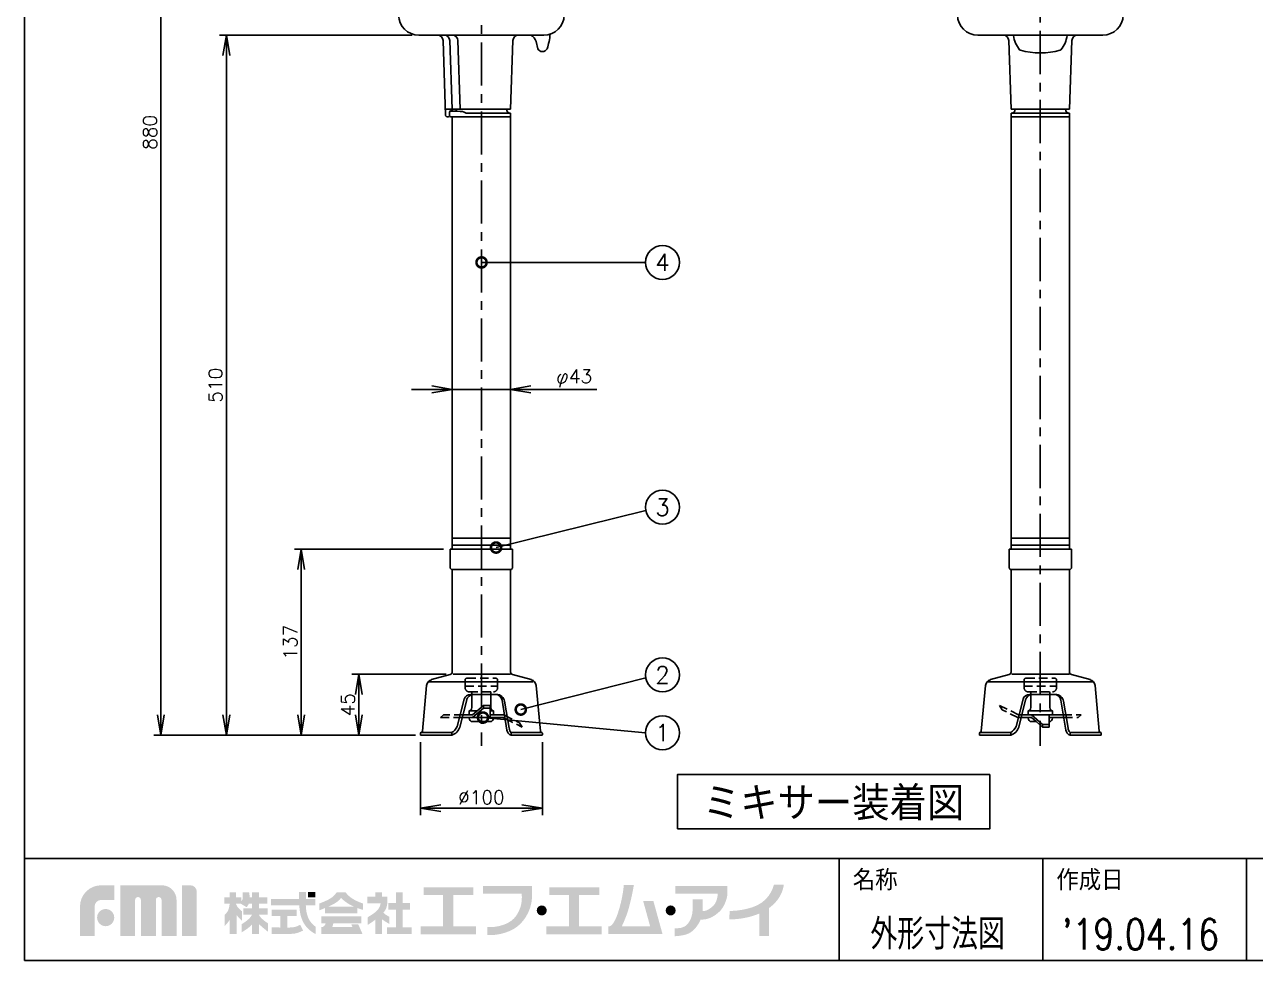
# Model space of a CAD drawing. Extents: x 115 to 2025, y 0 to 1377.
# Drawn here: x 115 to 1022, y 0 to 689 of the extents above; entities that cross this region are included whole.
import ezdxf
from ezdxf.enums import TextEntityAlignment as Align

# ---------------------------------------------------------------- set-up
doc = ezdxf.new("R2010")
doc.units = 0
doc.header["$PDMODE"] = 3
doc.linetypes.add('CENTER', pattern=[50.8, 31.75, -6.35, 6.35, -6.35])
doc.linetypes.add('HIDDEN', pattern=[9.525, 6.35, -3.175])
doc.layers.get('0').update_dxf_attribs({"linetype": 'CONTINUOUS'})
doc.layers.get('DEFPOINTS').update_dxf_attribs({"linetype": 'CONTINUOUS'})
for name, color, linetype in [('DANMEN', 7, 'CONTINUOUS'), ('SIYOU', 7, 'CONTINUOUS'), ('SUNPOU', 7, 'CONTINUOUS'), ('WAKU', 7, 'CONTINUOUS')]:
    doc.layers.add(name, color=color, linetype=linetype)
doc.styles.get("Standard").update_dxf_attribs({"font": 'romans.shx', "bigfont": 'extfont.shx'})
doc.dimstyles.get("Standard").update_dxf_attribs({"dimscale": 5, "dimtxt": 2, "dimasz": 3, "dimexe": 1, "dimexo": 1, "dimgap": 0.6, "dimtad": 3, "dimdec": 0, "dimzin": 0, "dimdsep": 46, "dimtxsty": 'STANDARD', "dimblk1": 'OPEN', "dimblk2": 'OPEN', "dimsah": 1, "dimcen": 1.5, "dimadec": 0, "dimazin": 0, "dimtfac": 1, "dimtdec": 0, "dimtmove": 0, "dimatfit": 0, "dimldrblk": 'DOTSMALL', "dimfxl": 1, "dimtvp": 1, "dimtolj": 1, "dimtzin": 0, "dimarcsym": 0})

# ---------------------------------------------------------------- blocks, each defined once
blk = doc.blocks.new('_DotSmall')
at = {"color": 0, "linetype": 'ByBlock', "const_width": 0.5}
blk.add_lwpolyline([(-0.0625, 0, 1), (0.0625, 0, 1)], format="xyb", close=True, dxfattribs=at)
blk = doc.blocks.new('_OPEN')
at = {"color": 0, "linetype": 'ByBlock'}
for p, q in [((-1, 0.167), (0, 0)), ((0, 0), (-1, -0.167)), ((0, 0), (-1, 0))]:
    blk.add_line(p, q, dxfattribs=at)
blk = doc.blocks.new('*D6')
at = {"layer": 'DEFPOINTS', "color": 0}
for p in [(429.95, 420.51), (472.95, 420.51), (472.95, 420.51)]:
    blk.add_point(p, dxfattribs=at)
at = {"layer": 'SUNPOU', "color": 0, "lineweight": -2}
for p, q in [((414.95, 420.51), (399.95, 420.51)), ((429.95, 420.51), (472.95, 420.51)), ((487.95, 420.51), (536.57, 420.51))]:
    blk.add_line(p, q, dxfattribs=at)
at = {"layer": 'SUNPOU', "color": 0, "lineweight": -2, "xscale": 15, "yscale": 15, "zscale": 15}
blk.add_blockref('_OPEN', (429.95, 420.51), dxfattribs=at)
at = {"layer": 'SUNPOU', "color": 0, "lineweight": -2, "xscale": 15, "yscale": 15, "zscale": 15, "rotation": 180}
blk.add_blockref('_OPEN', (472.95, 420.51), dxfattribs=at)
at = {"layer": 'SUNPOU', "color": 0, "insert": (519.76, 428.51), "char_height": 10, "attachment_point": 5}
blk.add_mtext('\\A1;φ43', dxfattribs=at)
blk = doc.blocks.new('*D11')
at = {"layer": 'DEFPOINTS', "color": 0}
for p in [(263.61, 681.31), (405.45, 681.31), (406.54, 165.81)]:
    blk.add_point(p, dxfattribs=at)
at = {"layer": 'SUNPOU', "color": 0, "lineweight": -2}
for p, q in [((400.45, 681.31), (258.61, 681.31)), ((263.61, 180.81), (263.61, 666.31)), ((401.54, 165.81), (258.61, 165.81))]:
    blk.add_line(p, q, dxfattribs=at)
at = {"layer": 'SUNPOU', "color": 0, "lineweight": -2, "xscale": 15, "yscale": 15, "zscale": 15}
for p, rotation in [((263.61, 681.31), 90), ((263.61, 165.81), 270)]:
    blk.add_blockref('_OPEN', p, dxfattribs=dict(at, rotation=rotation))
at = {"layer": 'SUNPOU', "color": 0, "insert": (255.61, 423.56), "char_height": 10, "attachment_point": 5, "rotation": 90}
blk.add_mtext('\\A1;510', dxfattribs=at)
blk = doc.blocks.new('*D13')
at = {"layer": 'DEFPOINTS', "color": 0}
for p in [(428.45, 302.81), (318.74, 165.81), (406.54, 165.81)]:
    blk.add_point(p, dxfattribs=at)
at = {"layer": 'SUNPOU', "color": 0, "lineweight": -2}
for p, q in [((423.45, 302.81), (313.74, 302.81)), ((318.74, 287.81), (318.74, 180.81)), ((401.54, 165.81), (313.74, 165.81))]:
    blk.add_line(p, q, dxfattribs=at)
at = {"layer": 'SUNPOU', "color": 0, "lineweight": -2, "xscale": 15, "yscale": 15, "zscale": 15}
for p, rotation in [((318.74, 302.81), 90), ((318.74, 165.81), 270)]:
    blk.add_blockref('_OPEN', p, dxfattribs=dict(at, rotation=rotation))
at = {"layer": 'SUNPOU', "color": 0, "insert": (310.74, 234.31), "char_height": 10, "attachment_point": 5, "rotation": 90}
blk.add_mtext('\\A1;137', dxfattribs=at)
blk = doc.blocks.new('*D14')
at = {"layer": 'DEFPOINTS', "color": 0}
for p in [(406.54, 165.81), (496.37, 165.81), (496.37, 112.03)]:
    blk.add_point(p, dxfattribs=at)
at = {"layer": 'SUNPOU', "color": 0, "lineweight": -2}
for p, q in [((406.54, 160.81), (406.54, 107.03)), ((496.37, 160.81), (496.37, 107.03)), ((421.54, 112.03), (481.37, 112.03))]:
    blk.add_line(p, q, dxfattribs=at)
at = {"layer": 'SUNPOU', "color": 0, "lineweight": -2, "xscale": 15, "yscale": 15, "zscale": 15, "rotation": 180}
blk.add_blockref('_OPEN', (406.54, 112.03), dxfattribs=at)
at = {"layer": 'SUNPOU', "color": 0, "lineweight": -2, "xscale": 15, "yscale": 15, "zscale": 15}
blk.add_blockref('_OPEN', (496.37, 112.03), dxfattribs=at)
at = {"layer": 'SUNPOU', "color": 0, "insert": (451.45, 120.03), "char_height": 10, "attachment_point": 5}
blk.add_mtext('\\A1;%%C100', dxfattribs=at)
blk = doc.blocks.new('*D15')
at = {"layer": 'DEFPOINTS', "color": 0}
for p in [(430.56, 210.81), (361.12, 165.81), (407.93, 165.81)]:
    blk.add_point(p, dxfattribs=at)
at = {"layer": 'SUNPOU', "color": 0, "lineweight": -2}
for p, q in [((425.56, 210.81), (356.12, 210.81)), ((361.12, 195.81), (361.12, 180.81)), ((402.93, 165.81), (356.12, 165.81))]:
    blk.add_line(p, q, dxfattribs=at)
at = {"layer": 'SUNPOU', "color": 0, "lineweight": -2, "xscale": 15, "yscale": 15, "zscale": 15}
for p, rotation in [((361.12, 210.81), 90), ((361.12, 165.81), 270)]:
    blk.add_blockref('_OPEN', p, dxfattribs=dict(at, rotation=rotation))
at = {"layer": 'SUNPOU', "color": 0, "insert": (353.12, 188.31), "char_height": 10, "attachment_point": 5, "rotation": 90}
blk.add_mtext('\\A1;45', dxfattribs=at)
blk = doc.blocks.new('*D16')
at = {"layer": 'DEFPOINTS', "color": 0}
for p in [(215.28, 1053.63), (458.27, 1053.63), (406.54, 165.81)]:
    blk.add_point(p, dxfattribs=at)
at = {"layer": 'SUNPOU', "color": 0, "lineweight": -2}
for p, q in [((453.27, 1053.63), (210.28, 1053.63)), ((215.28, 180.81), (215.28, 1038.63)), ((401.54, 165.81), (210.28, 165.81))]:
    blk.add_line(p, q, dxfattribs=at)
at = {"layer": 'SUNPOU', "color": 0, "lineweight": -2, "xscale": 15, "yscale": 15, "zscale": 15}
for p, rotation in [((215.28, 1053.63), 90), ((215.28, 165.81), 270)]:
    blk.add_blockref('_OPEN', p, dxfattribs=dict(at, rotation=rotation))
at = {"layer": 'SUNPOU', "color": 0, "insert": (207.28, 609.72), "char_height": 10, "attachment_point": 5, "rotation": 90}
blk.add_mtext('\\A1;880', dxfattribs=at)

msp = doc.modelspace()

# ---------------------------------------------------------------- hatches: boundary and pattern name
at = {"layer": 'WAKU'}
h = msp.add_hatch(color=1, dxfattribs=at)
edge = h.paths.add_edge_path()
edge.add_spline(control_points=[(155.78, 17.85), (155.78, 17.85), (155.78, 39.66), (155.78, 39.66), (155.78, 48.29), (162.8, 55.31), (171.43, 55.31), (171.43, 55.31), (181.16, 55.31), (181.16, 55.31), (181.16, 55.31), (181.16, 44.53), (181.16, 44.53), (181.16, 44.53), (171.43, 44.53), (171.43, 44.53), (168.75, 44.53), (166.56, 42.34), (166.56, 39.66), (166.56, 39.66), (166.56, 17.85), (166.56, 17.85), (166.56, 17.85), (155.78, 17.85), (155.78, 17.85)], knot_values=[0, 0, 0, 0, 1, 1, 1, 2, 2, 2, 3, 3, 3, 4, 4, 4, 5, 5, 5, 6, 6, 6, 7, 7, 7, 8, 8, 8, 8], degree=3, periodic=0)
h = msp.add_hatch(color=1, dxfattribs=at)
edge = h.paths.add_edge_path()
edge.add_spline(control_points=[(226.74, 17.85), (226.74, 17.85), (215.86, 17.85), (215.86, 17.85), (215.86, 17.85), (215.86, 44.54), (215.86, 44.54), (215.86, 45.7), (214.92, 46.64), (213.76, 46.64), (212.6, 46.64), (211.66, 45.7), (211.66, 44.54), (211.66, 44.54), (211.66, 17.85), (211.66, 17.85), (211.66, 17.85), (200.62, 17.85), (200.62, 17.85), (200.62, 17.85), (200.62, 44.54), (200.62, 44.54), (200.62, 45.7), (199.69, 46.64), (198.53, 46.64), (197.36, 46.64), (196.42, 45.7), (196.42, 44.54), (196.42, 44.54), (196.42, 17.85), (196.42, 17.85), (196.42, 17.85), (185.4, 17.85), (185.4, 17.85), (185.4, 17.85), (185.4, 55.31), (185.4, 55.31), (185.4, 55.31), (201.24, 55.31), (201.24, 55.31), (201.24, 55.31), (216.11, 55.31), (216.11, 55.31), (222.05, 55.31), (226.89, 50.48), (226.89, 44.54), (226.89, 44.54), (226.89, 43.54), (226.89, 43.54), (226.89, 41.88), (226.89, 17.85), (226.89, 17.85), (226.89, 17.85), (226.74, 17.85), (226.74, 17.85)], knot_values=[0, 0, 0, 0, 1, 1, 1, 2, 2, 2, 3, 3, 3, 4, 4, 4, 5, 5, 5, 6, 6, 6, 7, 7, 7, 8, 8, 8, 9, 9, 9, 10, 10, 10, 11, 11, 11, 12, 12, 12, 13, 13, 13, 14, 14, 14, 15, 15, 15, 16, 16, 16, 17, 17, 17, 18, 18, 18, 18], degree=3, periodic=0)
h = msp.add_hatch(color=1, dxfattribs=at)
edge = h.paths.add_edge_path()
edge.add_spline(control_points=[(231.05, 17.85), (231.05, 17.85), (231.05, 55.33), (231.05, 55.33), (231.05, 55.33), (236.97, 55.33), (236.97, 55.33), (239.66, 55.33), (241.84, 53.15), (241.84, 50.46), (241.84, 50.46), (241.84, 17.85), (241.84, 17.85), (241.84, 17.85), (231.05, 17.85), (231.05, 17.85)], knot_values=[0, 0, 0, 0, 1, 1, 1, 2, 2, 2, 3, 3, 3, 4, 4, 4, 5, 5, 5, 5], degree=3, periodic=0)
h = msp.add_hatch(color=1, dxfattribs=at)
edge = h.paths.add_edge_path()
edge.add_spline(control_points=[(488.75, 49.02), (488.75, 49.02), (488.75, 50.06), (488.75, 50.06), (488.76, 50.73), (488.77, 51.12), (488.75, 51.17), (488.75, 51.17), (488.75, 54.67), (488.75, 54.67), (488.75, 54.67), (452.69, 54.67), (452.69, 54.67), (452.69, 54.67), (452.69, 49.02), (452.69, 49.02), (452.69, 49.02), (481.18, 49.02), (481.18, 49.02), (481.32, 47.05), (481.43, 42.9), (480.27, 39.37), (479.06, 35.68), (477.51, 33.01), (475.36, 30.8), (471.02, 26.3), (462.93, 24.17), (455.8, 24.48), (455.8, 24.48), (455.8, 24.47), (455.8, 24.47), (455.8, 24.47), (455.8, 18.59), (455.8, 18.59), (455.8, 18.59), (455.8, 18.58), (455.8, 18.58), (464.54, 18.2), (474.66, 21.22), (480.13, 26.87), (482.74, 29.58), (485.09, 32.85), (486.75, 37.09), (488.34, 41.12), (488.74, 44.79), (488.74, 47.37), (488.73, 47.99), (488.73, 48.54), (488.74, 49.02), (488.74, 49.02), (488.75, 49.02), (488.75, 49.02)], knot_values=[0, 0, 0, 0, 1, 1, 1, 2, 2, 2, 3, 3, 3, 4, 4, 4, 5, 5, 5, 6, 6, 6, 7, 7, 7, 8, 8, 8, 9, 9, 9, 10, 10, 10, 11, 11, 11, 12, 12, 12, 13, 13, 13, 14, 14, 14, 15, 15, 15, 16, 16, 16, 17, 17, 17, 17], degree=3, periodic=0)
h = msp.add_hatch(color=1, dxfattribs=at)
edge = h.paths.add_edge_path()
edge.add_spline(control_points=[(578.2, 43.65), (578.2, 43.65), (570.65, 43.65), (570.65, 43.65), (570.65, 43.65), (575.77, 25.11), (575.77, 25.11), (575.77, 25.11), (554.88, 25.11), (554.88, 25.11), (555.48, 26.27), (556.81, 29.05), (558.58, 33.87), (561.44, 41.68), (563.8, 55.58), (563.8, 55.58), (563.8, 55.58), (556.35, 55.58), (556.35, 55.58), (556.35, 55.58), (555.84, 46.26), (552.11, 35.08), (549.57, 27.44), (547.28, 25.54), (546.09, 25.11), (546.09, 25.11), (544.97, 25.11), (544.97, 25.11), (544.97, 25.11), (544.97, 19.33), (544.97, 19.33), (544.97, 19.33), (577.36, 19.33), (577.36, 19.33), (577.36, 19.33), (582.3, 19.33), (582.3, 19.33), (582.3, 19.33), (584.91, 19.33), (584.91, 19.33), (584.91, 19.33), (578.2, 43.65), (578.2, 43.65)], knot_values=[0, 0, 0, 0, 1, 1, 1, 2, 2, 2, 3, 3, 3, 4, 4, 4, 5, 5, 5, 6, 6, 6, 7, 7, 7, 8, 8, 8, 9, 9, 9, 10, 10, 10, 11, 11, 11, 12, 12, 12, 13, 13, 13, 14, 14, 14, 14], degree=3, periodic=0)
h = msp.add_hatch(color=1, dxfattribs=at)
edge = h.paths.add_edge_path()
edge.add_spline(control_points=[(632.75, 50.8), (632.75, 50.8), (632.75, 54.88), (632.75, 54.88), (632.75, 54.88), (594.26, 54.88), (594.26, 54.88), (594.26, 54.88), (594.26, 49.08), (594.26, 49.08), (594.26, 49.08), (625.63, 49.08), (625.63, 49.08), (625.52, 47.53), (624.97, 42.7), (622.25, 40.16), (618.98, 37.12), (616.6, 36.25), (614.42, 36.25), (614.41, 36.25), (614.4, 36.25), (614.38, 36.25), (614.84, 40.73), (614.34, 44.95), (614.34, 44.95), (614.34, 44.95), (606.95, 44.95), (606.95, 44.95), (606.95, 44.95), (607.43, 43.71), (607.1, 37.26), (606.73, 30.3), (603.69, 26.46), (601.01, 24.87), (598.32, 23.27), (593.82, 23.7), (593.82, 23.7), (593.82, 23.7), (593.82, 17.83), (593.82, 17.83), (593.82, 17.83), (596.14, 17.62), (601.22, 18.78), (605.72, 19.79), (609.6, 23.21), (612.46, 28.85), (612.53, 28.99), (612.81, 29.87), (612.87, 30.02), (616.36, 30.06), (620.34, 30.32), (626.02, 35.16), (630.44, 38.93), (632.17, 44.84), (632.62, 48.07), (632.62, 48.07), (632.75, 50.8), (632.75, 50.8)], knot_values=[0, 0, 0, 0, 1, 1, 1, 2, 2, 2, 3, 3, 3, 4, 4, 4, 5, 5, 5, 6, 6, 6, 7, 7, 7, 8, 8, 8, 9, 9, 9, 10, 10, 10, 11, 11, 11, 12, 12, 12, 13, 13, 13, 14, 14, 14, 15, 15, 15, 16, 16, 16, 17, 17, 17, 18, 18, 18, 19, 19, 19, 19], degree=3, periodic=0)
h = msp.add_hatch(color=1, dxfattribs=at)
edge = h.paths.add_edge_path()
edge.add_spline(control_points=[(674.23, 55.69), (674.23, 55.69), (666.91, 55.69), (666.91, 55.69), (666.89, 55.57), (664.79, 45.48), (654.9, 40.72), (651.18, 38.93), (647.89, 38.14), (645.1, 37.55), (638.95, 36.25), (634.42, 36.46), (634.37, 36.46), (634.37, 36.46), (634.05, 30.24), (634.05, 30.24), (634.26, 30.23), (639.39, 29.98), (646.39, 31.46), (649.17, 32.05), (652.38, 32.86), (656.11, 34.45), (656.11, 34.45), (656.11, 18.05), (656.11, 18.05), (656.11, 18.05), (663.36, 18.05), (663.36, 18.05), (663.36, 18.05), (663.36, 38.48), (663.36, 38.48), (673.54, 45.8), (674.12, 55.2), (674.23, 55.69)], knot_values=[0, 0, 0, 0, 1, 1, 1, 2, 2, 2, 3, 3, 3, 4, 4, 4, 5, 5, 5, 6, 6, 6, 7, 7, 7, 8, 8, 8, 9, 9, 9, 10, 10, 10, 11, 11, 11, 11], degree=3, periodic=0)
h = msp.add_hatch(color=1, dxfattribs=at)
edge = h.paths.add_edge_path(flags=16)
edge.add_spline(control_points=[(294.19, 27.33), (294.19, 27.33), (292.22, 28.6), (290.19, 30.35), (288.97, 31.4), (288.13, 32.65), (287.66, 33.48), (287.66, 33.48), (287.66, 33.58), (287.66, 33.58), (287.66, 33.58), (294.1, 33.58), (294.1, 33.58), (294.1, 33.58), (294.1, 38.36), (294.1, 38.36), (294.1, 38.36), (287.66, 38.36), (287.66, 38.36), (287.66, 38.36), (287.66, 41.73), (287.66, 41.73), (287.66, 41.73), (293.7, 41.73), (293.7, 41.73), (293.7, 41.73), (293.7, 46.51), (293.7, 46.51), (293.7, 46.51), (287.66, 46.51), (287.66, 46.51), (287.66, 46.51), (287.66, 50.09), (287.66, 50.09), (287.66, 50.09), (282.6, 50.09), (282.6, 50.09), (282.6, 50.09), (282.6, 46.51), (282.6, 46.51), (282.6, 46.51), (280.76, 46.51), (280.76, 46.51), (280.68, 48.6), (280.35, 50.17), (280.35, 50.17), (280.35, 50.17), (275.64, 50.17), (275.64, 50.17), (275.64, 50.17), (275.71, 46.23), (275.64, 45.38), (275.6, 44.9), (275.13, 44.13), (274.73, 43.56), (274.73, 43.56), (274.73, 46.51), (274.73, 46.51), (274.73, 46.51), (270.6, 46.51), (270.6, 46.51), (270.6, 46.51), (270.6, 50.17), (270.6, 50.17), (270.6, 50.17), (266.06, 50.17), (266.06, 50.17), (266.06, 50.17), (266.06, 46.51), (266.06, 46.51), (266.06, 46.51), (262.08, 46.51), (262.08, 46.51), (262.08, 46.51), (262.08, 41.66), (262.08, 41.66), (262.08, 41.66), (266.06, 41.66), (266.06, 41.66), (266.06, 41.66), (266.06, 41.59), (266.06, 41.59), (265.95, 40.74), (265.46, 37.51), (264.55, 36.11), (263.49, 34.5), (262.44, 33.65), (262.44, 33.65), (262.44, 33.65), (262.44, 25.37), (262.44, 25.37), (262.44, 25.37), (264.98, 28), (266.06, 29.81), (266.06, 29.81), (266.06, 19.43), (266.06, 19.43), (266.06, 19.43), (270.6, 19.43), (270.6, 19.43), (270.6, 19.43), (270.6, 19.46), (270.6, 19.46), (270.6, 19.46), (271.22, 19.46), (271.22, 19.46), (271.22, 19.46), (271.22, 33.35), (271.22, 33.35), (272.38, 31.65), (275.01, 29.23), (275.01, 29.23), (275.01, 29.23), (275.01, 36.25), (275.01, 36.25), (275.01, 36.25), (273.05, 37.8), (272.13, 38.93), (271.4, 39.83), (270.9, 41.16), (270.73, 41.66), (270.73, 41.66), (274.38, 41.66), (274.38, 41.66), (274.38, 41.66), (278.59, 39.14), (278.59, 39.14), (278.59, 39.14), (279.46, 40.25), (280.09, 41.73), (280.09, 41.73), (282.6, 41.73), (282.6, 41.73), (282.6, 41.73), (282.6, 38.36), (282.6, 38.36), (282.6, 38.36), (276.04, 38.36), (276.04, 38.36), (276.04, 38.36), (276.04, 33.58), (276.04, 33.58), (276.04, 33.58), (282.44, 33.58), (282.44, 33.58), (282.03, 32.71), (281.09, 31.16), (279.15, 29.65), (276.28, 27.4), (274.87, 26.63), (274.87, 26.63), (274.87, 26.63), (274.87, 20.66), (274.87, 20.66), (274.87, 20.66), (280.7, 24.03), (282.6, 26.49), (282.6, 26.49), (282.6, 19.46), (282.6, 19.46), (282.6, 19.46), (287.66, 19.46), (287.66, 19.46), (287.66, 19.46), (287.66, 26.67), (287.66, 26.67), (290.01, 24.4), (294.19, 21.15), (294.19, 21.15), (294.19, 21.15), (294.19, 27.33), (294.19, 27.33)], knot_values=[0, 0, 0, 0, 1, 1, 1, 2, 2, 2, 3, 3, 3, 4, 4, 4, 5, 5, 5, 6, 6, 6, 7, 7, 7, 8, 8, 8, 9, 9, 9, 10, 10, 10, 11, 11, 11, 12, 12, 12, 13, 13, 13, 14, 14, 14, 15, 15, 15, 16, 16, 16, 17, 17, 17, 18, 18, 18, 19, 19, 19, 20, 20, 20, 21, 21, 21, 22, 22, 22, 23, 23, 23, 24, 24, 24, 25, 25, 25, 26, 26, 26, 27, 27, 27, 28, 28, 28, 29, 29, 29, 30, 30, 30, 31, 31, 31, 32, 32, 32, 33, 33, 33, 34, 34, 34, 35, 35, 35, 36, 36, 36, 37, 37, 37, 38, 38, 38, 39, 39, 39, 40, 40, 40, 41, 41, 41, 42, 42, 42, 43, 43, 43, 44, 44, 44, 45, 45, 45, 46, 46, 46, 47, 47, 47, 48, 48, 48, 49, 49, 49, 50, 50, 50, 51, 51, 51, 52, 52, 52, 53, 53, 53, 54, 54, 54, 55, 55, 55, 56, 56, 56, 57, 57, 57, 57], degree=3, periodic=0)
h = msp.add_hatch(color=1, dxfattribs=at)
edge = h.paths.add_edge_path()
edge.add_spline(control_points=[(324.59, 30), (323.65, 31.73), (322.93, 33.91), (322.57, 36.02), (322.28, 37.71), (322.18, 39.45), (322.14, 40.54), (322.14, 40.54), (329.04, 40.54), (329.04, 40.54), (329.04, 40.54), (329.04, 45.32), (329.04, 45.32), (329.04, 45.32), (322.22, 45.32), (322.22, 45.32), (322.22, 45.32), (322.22, 50.44), (322.22, 50.44), (322.22, 50.44), (317.16, 50.44), (317.16, 50.44), (317.16, 50.44), (317.16, 45.32), (317.16, 45.32), (317.16, 45.32), (296.37, 45.32), (296.37, 45.32), (296.37, 45.32), (296.37, 40.54), (296.37, 40.54), (296.37, 40.54), (317.37, 40.54), (317.37, 40.54), (317.41, 39.31), (317.53, 37.27), (317.88, 35.22), (318.33, 32.63), (319.27, 29.91), (320.45, 27.75), (323.06, 23.02), (327.45, 20.44), (327.86, 20.19), (328.26, 19.94), (329.28, 19.53), (329.28, 19.53), (329.28, 19.53), (329.28, 24.83), (329.28, 24.83), (328.06, 25.71), (325.95, 27.53), (324.59, 30)], knot_values=[0, 0, 0, 0, 1, 1, 1, 2, 2, 2, 3, 3, 3, 4, 4, 4, 5, 5, 5, 6, 6, 6, 7, 7, 7, 8, 8, 8, 9, 9, 9, 10, 10, 10, 11, 11, 11, 12, 12, 12, 13, 13, 13, 14, 14, 14, 15, 15, 15, 16, 16, 16, 17, 17, 17, 17], degree=3, periodic=0)
for points in [[(329.04, 46.37), (323.83, 46.37), (323.83, 50.44), (329.04, 50.44)], [(393.46, 24.35), (393.46, 37.32), (398.91, 37.32), (398.91, 42.19), (393.46, 42.19), (393.46, 50.16), (388.54, 50.16), (388.54, 42.19), (383.02, 42.19), (383.02, 37.32), (388.54, 37.32), (388.54, 24.35), (381.85, 24.35), (381.85, 19.42), (400.08, 19.42), (400.08, 24.35)], [(430.86, 25), (430.86, 48.15), (445.65, 48.15), (445.65, 53.89), (408.87, 53.89), (408.87, 48.15), (423.27, 48.15), (423.27, 25), (406.73, 25), (406.73, 19.06), (447.4, 19.06), (447.4, 25)], [(523.48, 25), (523.48, 48.15), (538.26, 48.15), (538.26, 53.89), (501.49, 53.89), (501.49, 48.15), (515.89, 48.15), (515.89, 25), (499.35, 25), (499.35, 19.06), (540.02, 19.06), (540.02, 25)]]:
    msp.add_hatch(color=1, dxfattribs=at).paths.add_polyline_path(points)
h = msp.add_hatch(color=1, dxfattribs=at)
edge = h.paths.add_edge_path()
edge.add_spline(control_points=[(338.77, 39.64), (340.28, 40.3), (341.67, 40.94), (342.48, 41.4), (345.01, 42.84), (347.48, 44.65), (347.93, 45.88), (348.01, 45.89), (348.11, 45.94), (348.26, 45.86), (348.28, 45.55), (351.03, 43.25), (353.12, 41.92), (354.52, 41.04), (356.02, 40.28), (357.47, 39.64), (357.47, 39.64), (338.77, 39.64), (338.77, 39.64)], knot_values=[0, 0, 0, 0, 1, 1, 1, 2, 2, 2, 3, 3, 3, 4, 4, 4, 5, 5, 5, 6, 6, 6, 6], degree=3, periodic=0)
edge = h.paths.add_edge_path(flags=16)
edge.add_spline(control_points=[(364.28, 41.86), (364.28, 41.86), (361.16, 42.86), (357.85, 44.65), (353.19, 47.18), (351.5, 50.1), (351.5, 50.1), (351.5, 50.1), (344.82, 50.1), (344.82, 50.1), (344.82, 50.1), (343.07, 46.98), (338.92, 44.84), (334.77, 42.7), (331.98, 41.86), (331.98, 41.86), (331.98, 41.86), (331.98, 36.8), (331.98, 36.8), (331.98, 36.8), (334, 37.6), (336.32, 38.58), (336.32, 38.58), (336.32, 34.6), (336.32, 34.6), (336.32, 34.6), (360.08, 34.6), (360.08, 34.6), (360.08, 34.6), (360.08, 38.57), (360.08, 38.57), (362.49, 37.66), (364.28, 37.19), (364.28, 37.19), (364.28, 37.19), (364.28, 41.86), (364.28, 41.86)], knot_values=[0, 0, 0, 0, 1, 1, 1, 2, 2, 2, 3, 3, 3, 4, 4, 4, 5, 5, 5, 6, 6, 6, 7, 7, 7, 8, 8, 8, 9, 9, 9, 10, 10, 10, 11, 11, 11, 12, 12, 12, 12], degree=3, periodic=0)
h = msp.add_hatch(color=1, dxfattribs=at)
edge = h.paths.add_edge_path()
edge.add_spline(control_points=[(383.54, 32.13), (383.54, 32.13), (381.34, 33.36), (380.3, 34.14), (379.88, 34.45), (379.54, 34.82), (379.26, 35.14), (380.05, 36.02), (380.71, 36.93), (381.14, 37.84), (382.76, 41.28), (382.12, 46.86), (382.12, 46.86), (382.12, 46.86), (378.29, 46.86), (378.29, 46.86), (378.29, 46.86), (378.29, 50.16), (378.29, 50.16), (378.29, 50.16), (373.29, 50.16), (373.29, 50.16), (373.29, 50.16), (373.29, 46.86), (373.29, 46.86), (373.29, 46.86), (367.46, 46.86), (367.46, 46.86), (367.46, 46.86), (367.46, 41.92), (367.46, 41.92), (367.46, 41.92), (377.24, 41.92), (377.24, 41.92), (377.08, 39.73), (375.28, 36.99), (373.49, 35.57), (371.6, 34.08), (367.63, 31.68), (367.63, 31.68), (367.63, 31.68), (367.63, 26.1), (367.63, 26.1), (367.63, 26.1), (369.4, 27.01), (372.06, 29.02), (372.45, 29.32), (372.93, 29.67), (373.42, 30.04), (373.42, 30.04), (373.42, 19.42), (373.42, 19.42), (373.42, 19.42), (378.23, 19.42), (378.23, 19.42), (378.23, 19.42), (378.23, 30.27), (378.23, 30.27), (380.43, 28.62), (383.54, 26.88), (383.54, 26.88), (383.54, 26.88), (383.54, 32.13), (383.54, 32.13)], knot_values=[0, 0, 0, 0, 1, 1, 1, 2, 2, 2, 3, 3, 3, 4, 4, 4, 5, 5, 5, 6, 6, 6, 7, 7, 7, 8, 8, 8, 9, 9, 9, 10, 10, 10, 11, 11, 11, 12, 12, 12, 13, 13, 13, 14, 14, 14, 15, 15, 15, 16, 16, 16, 17, 17, 17, 18, 18, 18, 19, 19, 19, 20, 20, 20, 21, 21, 21, 21], degree=3, periodic=0)
h = msp.add_hatch(color=1, dxfattribs=at)
edge = h.paths.add_edge_path()
edge.add_spline(control_points=[(168.39, 31.49), (168.39, 34.98), (171.22, 37.81), (174.71, 37.81), (178.19, 37.81), (181.02, 34.98), (181.02, 31.49), (181.02, 28.01), (178.19, 25.18), (174.71, 25.18), (171.22, 25.18), (168.39, 28.01), (168.39, 31.49)], knot_values=[0, 0, 0, 0, 1, 1, 1, 2, 2, 2, 3, 3, 3, 4, 4, 4, 4], degree=3, periodic=0)
h = msp.add_hatch(color=1, dxfattribs=at)
edge = h.paths.add_edge_path()
edge.add_spline(control_points=[(317.97, 26.18), (317.32, 25.84), (315.34, 24.9), (313.94, 24.58), (313.2, 24.42), (311.69, 24.21), (310.44, 24.21), (310.44, 24.21), (310.19, 24.21), (310.19, 24.21), (310.19, 24.21), (310.19, 24.21), (310.19, 24.21), (310.19, 24.21), (308.63, 24.21), (308.63, 24.21), (308.63, 24.21), (308.63, 32.59), (308.63, 32.59), (308.63, 32.59), (315.37, 32.59), (315.37, 32.59), (315.37, 32.59), (315.37, 37.32), (315.37, 37.32), (315.37, 37.32), (297.02, 37.32), (297.02, 37.32), (297.02, 37.32), (297.02, 32.59), (297.02, 32.59), (297.02, 32.59), (303.44, 32.59), (303.44, 32.59), (303.44, 32.59), (303.44, 24.21), (303.44, 24.21), (303.44, 24.21), (297.02, 24.22), (297.02, 24.22), (297.02, 24.22), (297.02, 19.48), (297.02, 19.48), (297.02, 19.48), (310.19, 19.5), (310.19, 19.5), (310.19, 19.5), (310.44, 19.5), (310.44, 19.5), (311.93, 19.5), (313.79, 19.69), (314.99, 19.97), (317.24, 20.48), (319.88, 21.84), (320.17, 21.99), (320.17, 21.99), (317.97, 26.18), (317.97, 26.18)], knot_values=[0, 0, 0, 0, 1, 1, 1, 2, 2, 2, 3, 3, 3, 4, 4, 4, 5, 5, 5, 6, 6, 6, 7, 7, 7, 8, 8, 8, 9, 9, 9, 10, 10, 10, 11, 11, 11, 12, 12, 12, 13, 13, 13, 14, 14, 14, 15, 15, 15, 16, 16, 16, 17, 17, 17, 18, 18, 18, 19, 19, 19, 19], degree=3, periodic=0)
h = msp.add_hatch(color=1, dxfattribs=at)
edge = h.paths.add_edge_path()
edge.add_spline(control_points=[(499.63, 36.76), (499.63, 34.72), (497.98, 33.07), (495.94, 33.07), (493.9, 33.07), (492.24, 34.72), (492.24, 36.76), (492.24, 38.8), (493.9, 40.45), (495.94, 40.45), (497.98, 40.45), (499.63, 38.8), (499.63, 36.76)], knot_values=[0, 0, 0, 0, 1, 1, 1, 2, 2, 2, 3, 3, 3, 4, 4, 4, 4], degree=3, periodic=0)
h = msp.add_hatch(color=1, dxfattribs=at)
edge = h.paths.add_edge_path()
edge.add_spline(control_points=[(594.59, 36.76), (594.59, 34.72), (592.93, 33.07), (590.89, 33.07), (588.85, 33.07), (587.2, 34.72), (587.2, 36.76), (587.2, 38.8), (588.85, 40.45), (590.89, 40.45), (592.93, 40.45), (594.59, 38.8), (594.59, 36.76)], knot_values=[0, 0, 0, 0, 1, 1, 1, 2, 2, 2, 3, 3, 3, 4, 4, 4, 4], degree=3, periodic=0)
h = msp.add_hatch(color=1, dxfattribs=at)
edge = h.paths.add_edge_path()
edge.add_spline(control_points=[(360.76, 26.6), (360.76, 26.6), (355.6, 26.6), (355.6, 26.6), (355.6, 26.6), (356.54, 24.51), (356.54, 24.51), (356.54, 24.51), (341.64, 24.51), (341.64, 24.51), (341.64, 24.51), (342.47, 27.38), (342.47, 27.38), (342.47, 27.38), (363.05, 27.38), (363.05, 27.38), (363.05, 27.38), (363.05, 32.54), (363.05, 32.54), (363.05, 32.54), (333.57, 32.54), (333.57, 32.54), (333.57, 32.54), (333.57, 27.38), (333.57, 27.38), (333.57, 27.38), (336.72, 27.38), (336.72, 27.38), (336.64, 26.93), (336.44, 26.16), (336, 25.72), (335.37, 25.09), (335.27, 24.95), (334.69, 24.7), (334.46, 24.61), (334.28, 24.56), (334.13, 24.51), (334.13, 24.51), (333.57, 24.51), (333.57, 24.51), (333.57, 24.51), (333.57, 19.45), (333.57, 19.45), (333.57, 19.45), (363.68, 19.45), (363.68, 19.45), (363.68, 19.45), (363.87, 19.45), (363.87, 19.45), (363.87, 19.45), (360.76, 26.6), (360.76, 26.6)], knot_values=[0, 0, 0, 0, 1, 1, 1, 2, 2, 2, 3, 3, 3, 4, 4, 4, 5, 5, 5, 6, 6, 6, 7, 7, 7, 8, 8, 8, 9, 9, 9, 10, 10, 10, 11, 11, 11, 12, 12, 12, 13, 13, 13, 14, 14, 14, 15, 15, 15, 16, 16, 16, 17, 17, 17, 17], degree=3, periodic=0)

# ---------------------------------------------------------------- linework, layer by layer
at = {"color": 2}
for p, q in [((405.45, 681.31), (419.2, 681.31)), ((419.2, 681.31), (478.71, 681.31)), ((478.71, 681.31), (497.45, 681.31)), ((817.18, 681.31), (835.93, 681.31)), ((835.93, 681.31), (890.43, 681.31)), ((890.43, 681.31), (909.18, 681.31)), ((425.11, 622.28), (423.2, 677.45)), ((429.95, 626.81), (428.2, 677.45)), ((435.95, 626.81), (434.2, 677.45)), ((472.95, 626.81), (474.71, 677.45)), ((841.68, 626.81), (839.92, 677.45)), ((884.68, 626.81), (886.43, 677.45)), ((425.99, 626.81), (469.95, 626.81)), ((469.95, 626.81), (472.95, 626.81)), ((841.68, 626.81), (844.68, 626.81)), ((844.68, 626.81), (881.68, 626.81)), ((881.68, 626.81), (884.68, 626.81)), ((426.11, 621.31), (427.11, 621.31)), ((427.95, 624.31), (427.95, 622.31)), ((428.95, 625.31), (433.95, 625.31)), ((428.95, 621.31), (429.95, 621.31)), ((429.95, 621.31), (429.95, 302.81)), ((429.95, 621.31), (472.95, 621.31)), ((440.94, 623.81), (472.95, 623.81)), ((472.95, 623.81), (472.95, 302.81)), ((841.68, 623.81), (841.68, 302.81)), ((841.68, 623.81), (884.68, 623.81)), ((841.68, 621.31), (884.68, 621.31)), ((884.68, 623.81), (884.68, 302.81)), ((429.95, 310.81), (472.95, 310.81)), ((841.68, 310.81), (884.68, 310.81)), ((841.68, 310.81), (884.68, 310.81)), ((841.68, 310.81), (884.68, 310.81)), ((428.45, 302.81), (474.45, 302.81)), ((428.45, 302.81), (428.45, 289.31)), ((429.95, 305.81), (472.95, 305.81)), ((429.95, 302.81), (472.95, 302.81)), ((429.95, 302.81), (472.95, 302.81)), ((474.45, 302.81), (474.45, 289.31)), ((840.18, 302.81), (886.18, 302.81)), ((840.18, 302.81), (840.18, 289.31)), ((841.68, 305.81), (884.68, 305.81)), ((886.18, 302.81), (886.18, 289.31)), ((429.95, 287.81), (472.95, 287.81)), ((429.95, 287.81), (429.95, 212.35)), ((472.95, 287.81), (472.95, 212.35)), ((841.68, 287.81), (884.68, 287.81)), ((841.68, 287.81), (841.68, 212.35)), ((884.68, 287.81), (884.68, 212.35)), ((428.48, 210.42), (414.8, 206.72)), ((430.56, 210.81), (472.95, 210.81)), ((474.43, 210.42), (488.1, 206.72)), ((840.2, 210.42), (826.53, 206.72)), ((842.28, 210.81), (884.68, 210.81)), ((886.16, 210.42), (899.83, 206.72)), ((411.13, 202.36), (407.98, 168.72)), ((412.68, 205.11), (489.63, 205.11)), ((491.78, 202.36), (494.92, 168.72)), ((822.86, 202.36), (819.71, 168.72)), ((824.84, 205.11), (901.8, 205.11)), ((903.5, 202.36), (906.65, 168.72)), ((438.7, 192.41), (433.58, 172.33)), ((440.64, 191.92), (435.52, 171.84)), ((443.44, 195.81), (462.61, 195.81)), ((444.45, 195.67), (444.45, 186.31)), ((458.45, 195.31), (458.45, 186.31)), ((466.68, 191.61), (470.25, 169.61)), ((468.52, 190.81), (471.86, 170.89)), ((850.43, 192.41), (845.31, 172.33)), ((852.37, 191.92), (847.24, 171.84)), ((855.17, 195.81), (874.33, 195.81)), ((856.18, 195.67), (856.18, 186.31)), ((870.18, 195.81), (870.18, 186.31)), ((878.41, 191.61), (881.97, 169.61)), ((880.25, 190.81), (883.59, 170.89)), ((445.13, 183.81), (442.45, 183.81)), ((442.45, 183.81), (442.45, 180.81)), ((452.95, 187.81), (444.95, 180.81)), ((452.95, 185.81), (444.95, 178.81)), ((445.13, 183.81), (448.38, 183.81)), ((452.95, 187.81), (452.95, 185.81)), ((452.95, 187.81), (457.95, 187.81)), ((452.95, 185.81), (457.95, 185.81)), ((457.95, 187.81), (457.95, 178.81)), ((457.95, 183.81), (460.45, 183.81)), ((460.45, 183.81), (460.45, 180.81)), ((854.18, 183.81), (854.18, 180.81)), ((856.86, 183.81), (854.18, 183.81)), ((856.86, 183.81), (872.18, 183.81)), ((872.18, 183.81), (872.18, 180.81)), ((437.3, 178.81), (460.45, 178.81)), ((437.81, 180.81), (444.95, 180.81)), ((442.45, 178.72), (442.45, 178.81)), ((442.45, 178.72), (442.45, 178.31)), ((444.95, 175.81), (457.95, 175.81)), ((457.95, 180.81), (466.95, 180.81)), ((460.45, 178.81), (466.95, 178.81)), ((460.45, 178.81), (460.45, 178.26)), ((466.95, 180.81), (467.93, 180.81)), ((466.95, 178.81), (467.45, 178.81)), ((467.45, 178.81), (468.87, 178.11)), ((467.93, 180.81), (468.48, 180.54)), ((849.03, 178.81), (854.23, 178.81)), ((855.28, 180.81), (849.53, 180.81)), ((854.18, 178.72), (854.18, 178.81)), ((854.18, 178.72), (854.18, 178.31)), ((854.23, 178.81), (856.68, 178.81)), ((855.28, 180.81), (880.16, 180.81)), ((864.68, 173.81), (856.68, 180.81)), ((860.11, 175.81), (856.68, 178.81)), ((860.11, 175.81), (856.68, 175.81)), ((864.68, 171.81), (860.11, 175.81)), ((864.68, 173.81), (869.68, 173.81)), ((864.68, 171.81), (864.68, 173.81)), ((869.68, 175.81), (869.68, 180.81)), ((869.68, 178.81), (872.18, 178.81)), ((869.68, 171.81), (869.68, 175.81)), ((872.18, 178.81), (872.18, 178.31)), ((872.18, 178.81), (880.48, 178.81)), ((406.54, 165.81), (406.54, 167.31)), ((406.54, 165.81), (429.74, 165.81)), ((429.24, 167.81), (406.99, 167.81)), ((429.74, 167.31), (429.74, 165.81)), ((473.35, 167.31), (473.35, 166.31)), ((495.87, 167.81), (473.85, 167.81)), ((473.85, 165.81), (495.87, 165.81)), ((496.37, 166.31), (496.37, 167.31)), ((818.27, 165.81), (818.27, 167.31)), ((818.27, 165.81), (841.46, 165.81)), ((841.46, 167.81), (818.71, 167.81)), ((841.46, 167.81), (841.46, 165.81)), ((864.68, 171.81), (869.68, 171.81)), ((885.08, 167.31), (885.08, 166.31)), ((907.59, 167.81), (885.58, 167.81)), ((885.58, 165.81), (907.59, 165.81)), ((908.09, 166.31), (908.09, 167.31))]:
    msp.add_line(p, q, dxfattribs=at)
msp.add_lwpolyline([(487.78, 681.31, -0.232659), (491.71, 676.62), (492.95, 671.31, 0.587511), (499.88, 671.31, 0.058257), (502.09, 682.05, 0.015576)], format="xyb", dxfattribs=at)
for centre, radius, start, end in [((405.45, 696.31), 15, 180.66108, 270), ((497.45, 696.31), 15, 270, 359.33892), ((817.18, 696.31), 15, 180.66108, 270), ((909.18, 696.31), 15, 270, 359.33892), ((419.2, 677.31), 4, 1.9847, 90), ((424.2, 677.31), 4, 1.9847, 90), ((430.2, 677.31), 4, 1.9847, 90), ((478.71, 677.31), 4, 90, 178.0153), ((835.93, 677.31), 4, 1.9847, 90), ((843.18, 681.06), 0.25, 0, 90), ((864.44, 683.9), 21.21, 187.68645, 218.99105), ((861.91, 683.9), 21.21, 321.00895, 352.31355), ((883.18, 681.06), 0.25, 90, 180), ((890.43, 677.31), 4, 90, 178.0153), ((848.71, 671.22), 1, 221.21354, 257.09597), ((863.18, 724.22), 55.94, 254.7771, 285.2229), ((877.64, 671.22), 1, 282.90403, 318.78646), ((425.99, 625.81), 1, 90, 181.9847), ((431.06, 623.81), 3, 90, 154.31427), ((429.95, 626.81), 3, 330, 0), ((472.95, 626.81), 3, 180, 270), ((841.68, 626.81), 3, 270, 0), ((884.68, 626.81), 3, 180, 270), ((426.11, 622.31), 1, 181.9847, 270), ((427.11, 622.31), 1, 270, 337.2691), ((428.95, 624.31), 1, 90, 180), ((428.95, 622.31), 1, 180, 202.7309), ((428.95, 622.31), 1, 202.7309, 270), ((440.94, 625.81), 2, 231.08873, 270), ((429.95, 289.31), 1.5, 180, 270), ((472.95, 289.31), 1.5, 270, 0), ((841.68, 289.31), 1.5, 180, 270), ((884.68, 289.31), 1.5, 270, 0), ((427.95, 212.35), 2, 285.12401, 0), ((474.95, 212.35), 2, 180, 254.87599), ((839.68, 212.35), 2, 285.12401, 0), ((886.68, 212.35), 2, 180, 254.87599), ((416.11, 201.89), 5, 105.12401, 174.65773), ((486.8, 201.89), 5, 5.34227, 74.87599), ((827.83, 201.89), 5, 105.12401, 174.65773), ((898.52, 201.89), 5, 5.34227, 74.87599), ((443.44, 190.81), 5, 90, 161.37152), ((445.66, 190.63), 5.19, 91.44724, 167.27676), ((461.75, 190.81), 5, 9.20548, 90), ((462.61, 189.81), 6, 9.51045, 90), ((855.17, 190.81), 5, 90, 161.37152), ((857.38, 190.63), 5.19, 91.44724, 167.27676), ((873.47, 190.81), 5, 9.20548, 90), ((874.33, 189.81), 6, 9.51045, 90), ((425.56, 175.26), 8.54, 297.83517, 339.93043), ((444.95, 178.31), 2.5, 180, 270), ((457.95, 178.31), 2.5, 270, 360), ((837.28, 175.26), 8.54, 299.31094, 339.93043), ((856.68, 178.31), 2.5, 180, 270), ((869.68, 178.31), 2.5, 270, 0), ((407.04, 167.31), 0.5, 90, 180), ((406.99, 168.81), 1, 270, 354.65773), ((429.24, 167.31), 0.5, 0, 90), ((426.7, 174.51), 9.21, 289.23777, 343.12149), ((475.1, 170.41), 4.91, 189.35754, 249.20044), ((477.46, 171.71), 5.66, 188.74399, 225.53189), ((473.85, 167.31), 0.5, 90, 180), ((473.85, 166.31), 0.5, 180, 270), ((495.92, 168.81), 1, 185.34227, 270), ((495.87, 167.31), 0.5, 0, 90), ((495.87, 166.31), 0.5, 270, 0), ((818.77, 167.31), 0.5, 90, 180), ((818.71, 168.81), 1, 270, 354.65773), ((838.43, 174.51), 9.21, 289.23777, 343.12149), ((886.82, 170.41), 4.91, 189.35754, 249.20044), ((889.19, 171.71), 5.66, 188.74399, 223.43574), ((885.58, 167.31), 0.5, 90, 180), ((885.58, 166.31), 0.5, 180, 270), ((907.64, 168.81), 1, 185.34227, 270), ((907.59, 167.31), 0.5, 0, 90), ((907.59, 166.31), 0.5, 270, 0)]:
    msp.add_arc(centre, radius, start, end, dxfattribs=at)
for centre, major_axis, ratio, start_param, end_param in [((433.95, 623.81), (-6, 0), 0.25, 3.441928, 4.712389), ((460.45, 186.31), (0, 2.5), 0.8, 1.570796, 3.141593), ((872.18, 186.31), (0, 2.5), 0.8, 1.570796, 3.141593)]:
    msp.add_ellipse(centre, major_axis=major_axis, ratio=ratio, start_param=start_param, end_param=end_param, dxfattribs=at)
at = {"color": 2, "extrusion": (0, 0, -1)}
for centre in [(442.45, 186.31), (854.18, 186.31)]:
    msp.add_ellipse(centre, major_axis=(0, 2.5), ratio=0.8, start_param=1.570796, end_param=3.141593, dxfattribs=at)
at = {"layer": 'DANMEN', "color": 2, "linetype": 'CENTER'}
for p, q in [((863.18, 1090.81), (863.18, 157.91)), ((451.45, 879.12), (451.45, 157.91))]:
    msp.add_line(p, q, dxfattribs=at)
at = {"layer": 'DANMEN', "color": 4, "linetype": 'HIDDEN'}
for p, q in [((439.45, 206.31), (439.45, 200.81)), ((439.45, 201.81), (463.45, 201.81)), ((440.95, 207.81), (461.95, 207.81)), ((463.45, 206.31), (463.45, 200.81)), ((851.18, 206.31), (851.18, 200.81)), ((851.18, 201.81), (875.18, 201.81)), ((852.68, 207.81), (873.68, 207.81)), ((875.18, 206.31), (875.18, 200.81)), ((442.45, 197.81), (460.45, 197.81)), ((444.45, 197.81), (444.45, 195.67)), ((458.45, 195.31), (458.45, 197.81)), ((854.18, 197.81), (872.18, 197.81)), ((856.18, 197.81), (856.18, 195.67)), ((870.18, 195.81), (870.18, 197.81)), ((835.18, 184.58), (833.18, 187.81)), ((847.18, 180.81), (833.18, 187.81)), ((846.71, 178.81), (835.18, 184.58)), ((421.45, 178.81), (423.45, 180.81)), ((437.3, 178.81), (421.45, 178.81)), ((437.81, 180.81), (423.45, 180.81)), ((468.48, 180.54), (479.45, 175.05)), ((468.87, 178.11), (481.45, 171.81)), ((479.45, 175.05), (481.45, 171.81)), ((846.71, 178.81), (849.03, 178.81)), ((849.53, 180.81), (847.18, 180.81)), ((880.16, 180.81), (893.18, 180.81)), ((880.48, 178.81), (891.18, 178.81)), ((893.18, 180.81), (891.18, 178.81))]:
    msp.add_line(p, q, dxfattribs=at)
for centre, radius, start, end in [((440.95, 206.31), 1.5, 90, 180), ((442.45, 200.81), 3, 180, 270), ((460.45, 200.81), 3, 270, 0), ((461.95, 206.31), 1.5, 0, 90), ((852.68, 206.31), 1.5, 90, 180), ((854.18, 200.81), 3, 180, 270), ((872.18, 200.81), 3, 270, 0), ((873.68, 206.31), 1.5, 0, 90)]:
    msp.add_arc(centre, radius, start, end, dxfattribs=at)
at = {"layer": 'SIYOU', "color": 1}
msp.add_lwpolyline([(595.89, 96.84), (825.89, 96.84), (825.89, 136.84), (595.89, 136.84)], close=True, dxfattribs=at)
at = {"layer": 'SUNPOU'}
for centre in [(584.88, 513.98), (584.88, 333.69), (584.88, 210.2), (584.88, 167.58)]:
    msp.add_circle(centre, 12.5, dxfattribs=at)
at = {"layer": 'WAKU', "color": 6}
for p, q in [((115, 1376.75), (115, 0)), ((115, 75), (2025, 75)), ((115, 0), (2025, 0))]:
    msp.add_line(p, q, dxfattribs=at)
at = {"layer": 'WAKU', "color": 7}
for p, q in [((715, 75), (715, 0)), ((865, 75), (865, 0)), ((1015, 75), (1015, 0))]:
    msp.add_line(p, q, dxfattribs=at)

# ---------------------------------------------------------------- texts
at = {"layer": 'SIYOU', "color": 1}
msp.add_text('ミキサー装着図', height=25, dxfattribs=at).set_placement((710.89, 116.84), align=Align.MIDDLE)
at = {"layer": 'SUNPOU'}
for s, p in [('4', (584.88, 513.98)), ('3', (584.88, 333.69)), ('2', (584.88, 210.2)), ('1', (584.88, 167.58))]:
    msp.add_text(s, height=12.5, dxfattribs=at).set_placement(p, align=Align.MIDDLE)
at = {"layer": 'WAKU'}
for s, p in [('名称', (725.02, 51.55)), ('作成日', (875.02, 51.55))]:
    msp.add_text(s, height=15, dxfattribs=at).set_placement(p)
at = {"layer": 'WAKU', "color": 1, "width": 0.8}
for s, p in [('外形寸法図', (787.53, 8.02)), ("'19.04.16", (937.04, 8.02))]:
    msp.add_text(s, height=22.5, dxfattribs=at).set_placement(p, align=Align.CENTER)

# ---------------------------------------------------------------- dimensions: what is measured, and where the dimension line sits
at = {"layer": 'SUNPOU'}
for base, p2, text, picture, middle in [((215.28, 1053.63), (458.27, 1053.63), '880', '*D16', (207.28, 609.72)), ((263.61, 681.31), (405.45, 681.31), '510', '*D11', (255.61, 423.56))]:
    dim = msp.add_linear_dim(base=base, p1=(406.54, 165.81), p2=p2, angle=90, text=text, dimstyle='STANDARD', override={"dimtol": 0, "dimlim": 0, "dimtp": 0, "dimtm": 0, "dimtfac": 1, "dimtdec": 0, "dimtolj": 1, "dimtzin": 0}, dxfattribs=at)
    dim.commit()
    dim.dimension.update_dxf_attribs({"geometry": picture, "text_midpoint": middle})
dim = msp.add_linear_dim(base=(472.95, 420.51), p1=(429.95, 420.51), p2=(472.95, 420.51), text='φ<>', dimstyle='STANDARD', override={"dimtol": 0, "dimlim": 0, "dimtp": 0, "dimtm": 0, "dimtfac": 1, "dimtdec": 0, "dimtolj": 1, "dimtzin": 0}, dxfattribs=at)
dim.commit()
dim.dimension.update_dxf_attribs({"geometry": '*D6', "text_midpoint": (519.76, 420.51), "dimtype": 160})
for base, p1, p2, picture, middle in [((318.74, 165.81), (428.45, 302.81), (406.54, 165.81), '*D13', (310.74, 234.31)), ((361.12, 165.81), (430.56, 210.81), (407.93, 165.81), '*D15', (353.12, 188.31))]:
    dim = msp.add_linear_dim(base=base, p1=p1, p2=p2, angle=90, dimstyle='STANDARD', override={"dimtol": 0, "dimlim": 0, "dimtp": 0, "dimtm": 0, "dimtfac": 1, "dimtdec": 0, "dimtolj": 1, "dimtzin": 0}, dxfattribs=at)
    dim.commit()
    dim.dimension.update_dxf_attribs({"geometry": picture, "text_midpoint": middle})
dim = msp.add_linear_dim(base=(496.37, 112.03), p1=(406.54, 165.81), p2=(496.37, 165.81), text='%%C100', dimstyle='STANDARD', override={"dimtol": 0, "dimlim": 0, "dimtp": 0, "dimtm": 0, "dimtfac": 1, "dimtdec": 0, "dimtolj": 1, "dimtzin": 0}, dxfattribs=at)
dim.commit()
dim.dimension.update_dxf_attribs({"geometry": '*D14', "text_midpoint": (451.45, 120.03)})

# ---------------------------------------------------------------- leaders
for points in [[(451.58, 513.98), (572.38, 513.98)], [(462.29, 304.02), (572.63, 331.18)], [(480.48, 184.72), (572.55, 208.13)], [(452.65, 178.81), (572.38, 167.58)]]:
    msp.add_leader(points, dimstyle='STANDARD', dxfattribs=at)

doc.saveas('drawing.dxf')
